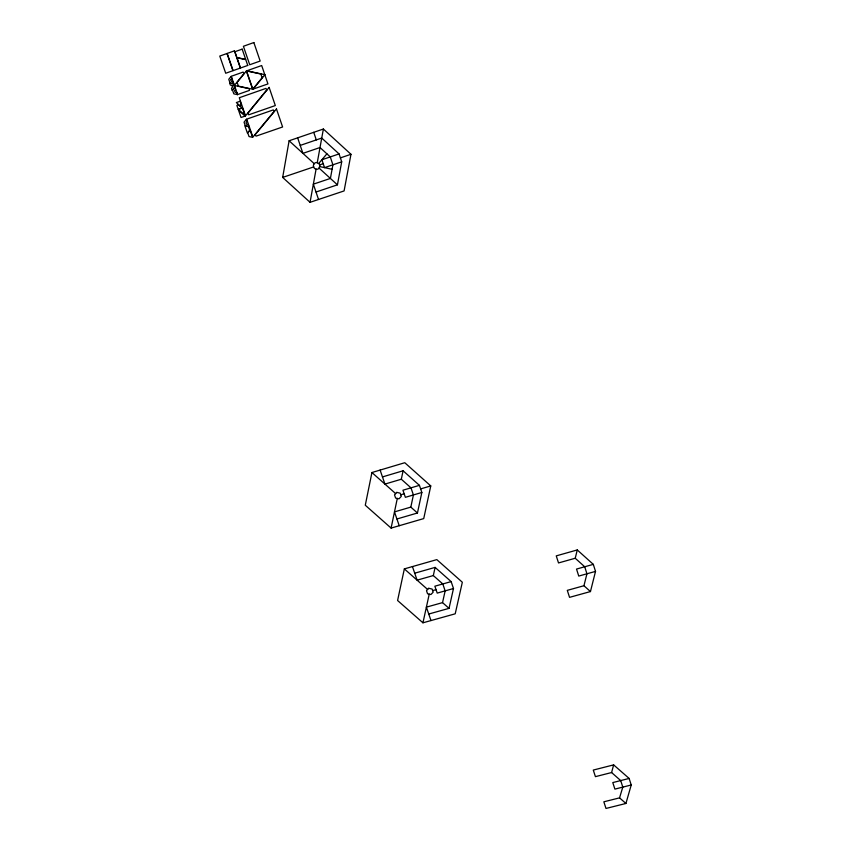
<?xml version="1.0" encoding="UTF-8"?>
<svg xmlns="http://www.w3.org/2000/svg" width="851" height="851" viewBox="0 0 851 851"><rect width="100%" height="100%" fill="white"/><g stroke="black" fill="none" stroke-linecap="round" stroke-linejoin="round"><path stroke-width="1.28" d="M282.66 177.423L289.106 140.766L323.38 129.022L350.974 154.297L344.091 190.932L310.051 202.315L282.66 177.423L313.711 166.913A2.574 2.468 72 0 1 314.285 163.732L289.106 140.766M310.051 202.315L316.093 169.083A2.574 2.468 71.9 0 1 313.711 166.913M314.285 163.732A2.574 2.468 72.1 0 1 317.253 162.732L323.38 129.022M316.019 192.018L337.421 184.837L341.708 161.828L339.07 153.925L321.731 138.053L300.222 145.415M371.93 472.528L365.281 505.228L391.098 528.088L423.734 518.589L430.766 485.921L404.778 462.721L371.93 472.528L395.651 493.612M391.098 528.088L397.3 498.452M403.087 470.784L419.426 485.347L421.841 492.474L417.447 513.004L410.831 507.111L413.405 494.963L410.98 487.836L401.321 479.23L403.087 470.784L382.471 476.922M404.342 568.893L397.587 600.508L422.947 622.804L455.211 613.816L462.338 582.244L436.818 559.618L404.342 568.893L427.627 589.466M422.947 622.804L429.234 594.147M435.106 567.394L451.147 581.605L453.487 588.52L449.041 608.359L442.541 602.625L445.147 590.871L442.807 583.956L433.319 575.563L435.106 567.394L414.714 573.202M577.265 549.948L556.256 555.873L558.522 562.947L575.223 558.245L577.265 549.948L593.307 564.362L595.519 571.393L590.456 591.562L569.542 597.349L567.298 590.36L583.946 585.733L590.456 591.562M583.946 585.733L586.935 573.787L584.711 566.766L575.223 558.245M613.635 764.879L593.285 770.07L595.423 776.655L611.603 772.538L613.635 764.879L629.134 778.442L631.229 784.994L625.921 803.472L605.997 808.45L603.838 801.812L619.549 797.866L625.921 803.472M619.549 797.866L622.794 787.122L620.698 780.58L611.603 772.538M230.759 79.717L231.802 78.441L231.1 76.42L228.77 79.292L230.036 82.93L233.685 83.728L232.919 81.696L231.323 81.345L230.823 79.728M234.408 85.387L244.035 73.548L243.109 72.101L231.27 76.282L237.578 94.557L249.407 90.408L249.247 88.706L234.44 85.483M232.238 90.355L234.504 87.483L233.248 83.845L229.664 83.068L230.355 85.089L232.015 85.44M237.45 94.631L233.812 93.844L232.557 90.217L234.94 87.366M264.831 74.782L253.109 89.121L267.948 83.919L261.683 65.538L246.822 70.793L264.799 74.686M318.7 163.509L326.901 153.829M316.093 169.083A2.574 2.468 71.9 0 0 319.051 168.083L319.902 165.69L319.37 164.115L317.253 162.732M339.07 153.925L321.891 159.754L324.539 167.636L341.708 161.828M319.636 164.903L323.21 163.69M340.389 157.882L350.974 154.297M401.321 479.23L384.929 484.091L380.12 470.082M419.426 485.347L402.949 490.208L405.374 497.324L421.841 492.474M400.736 494.782L404.161 493.761M420.628 488.91L430.766 485.921M410.831 507.111L394.481 511.898L399.236 525.716M396.928 518.993L417.447 513.004M433.319 575.563L417.107 580.159L412.437 566.585M451.147 581.605L434.861 586.201L437.212 593.104L453.487 588.52M432.648 590.615L436.042 589.658M442.541 602.625L426.383 607.146L430.989 620.56M593.307 564.362L576.521 569.064L578.754 576.074L595.519 571.393M428.744 614.028L449.041 608.359M629.134 778.442L612.784 782.58L614.901 789.111L631.229 784.994M234.876 87.355L235.578 89.376L234.536 90.642L235.099 92.27L236.759 92.621M319.742 166.583L332.081 169.285M319.051 168.083L337.421 184.837M236.695 92.61L237.397 94.631M231.951 85.43L232.514 87.057L231.483 88.334L232.174 90.344M297.648 137.841L302.913 153.361L320.008 147.531L330.273 156.903L332.911 164.807L330.401 178.433L313.349 184.167L318.54 199.474M313.742 132.32L316.295 139.915M246.364 70.995L236.727 82.845A2.638 2.479 73.5 0 1 237.823 86.004L252.619 89.227L246.364 70.995M238.184 104.513L236.876 105.46L238.184 109.247L241.939 107.928L238.184 104.513M262.491 77.324L252.811 89.153L246.556 70.931L261.406 74.154A2.649 2.489 75.8 0 0 262.491 77.324M240.663 105.301L240.099 105.981L236.344 102.567L240.11 101.248L241.418 105.035L240.663 105.301M266.842 89.855L245.524 115.81L239.291 97.737L265.927 88.408L266.842 89.855M269.129 87.398L247.79 113.385L248.705 114.811L275.32 105.556L269.129 87.398M246.364 119.353L244.046 122.182L245.29 125.778L248.854 126.554L248.173 124.565L246.577 124.214L246.024 122.608L247.056 121.353L246.364 119.353M249.726 130.277L247.407 133.096L244.918 125.905L248.481 126.682L249.726 130.277M250.098 130.15L247.779 132.969L249.024 136.554L252.577 137.33L250.098 130.15M274.182 111.364L252.885 137.117L246.684 119.161L273.267 109.928L274.182 111.364M276.469 108.928L255.151 134.713L256.055 136.139L282.606 126.98L276.469 108.928M396.789 492.389L394.502 494.846L395.609 498.058L398.991 498.835L401.289 496.388L400.183 493.165L396.789 492.389M428.766 588.286L426.489 590.637L427.564 593.764L430.904 594.53L433.18 592.179L432.106 589.052L428.766 588.286M253.853 42.55L243.397 46.284L249.726 64.75L260.161 61.049L253.853 42.55M226.994 53.496L219.771 56.07L225.717 73.25L232.929 70.697L226.994 53.496M234.408 50.847L227.185 53.432L233.11 70.633L240.333 68.069L234.408 50.847M242.163 49.135L234.919 51.72L236.918 57.538L245.694 59.432L242.163 49.135M247.747 65.442L240.525 68.006L236.993 57.74L245.758 59.644L247.747 65.442M242.407 107.992L238.259 109.449L245.056 115.64L242.407 107.992M245.194 116.034L241.035 117.481L238.397 109.843L245.194 116.034"/></g></svg>
